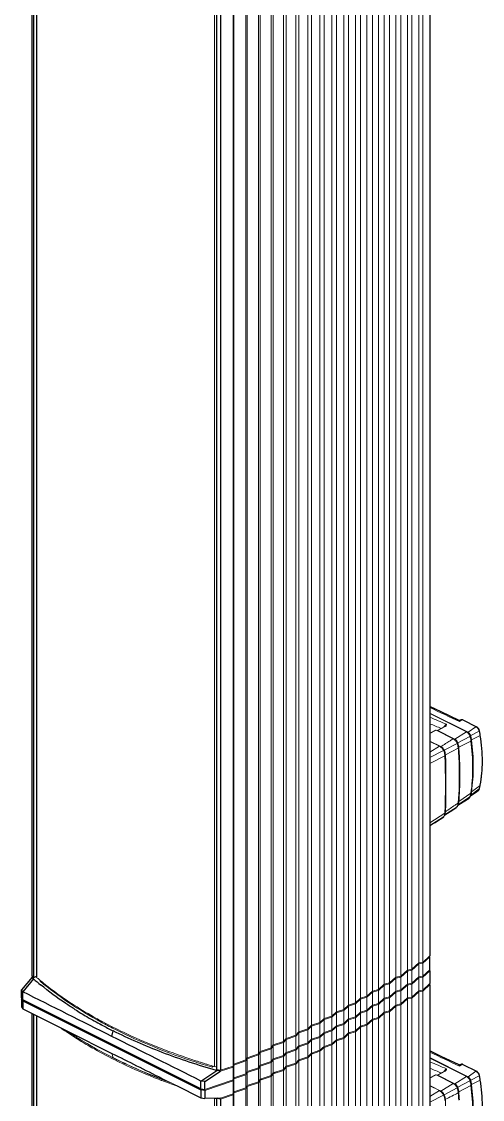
# Model space of a CAD drawing. Header units: millimetres. Extents: x 208114 to 212367, y 170574 to 176275.
# Drawn here: x 211391.7 to 211600.6, y 174454.8 to 174942.8 of the extents above; entities that cross this region are included whole.
import ezdxf

# ---------------------------------------------------------------- set-up
doc = ezdxf.new("R2010")
doc.units = ezdxf.units.MM
doc.header["$LTSCALE"] = 10
doc.layers.add('标注', color=251, linetype='Continuous', lineweight=9)

msp = doc.modelspace()

# ---------------------------------------------------------------- linework, layer by layer
for p, q in [((211576.84, 175387.62), (211576.84, 174519.84)), ((211480.22, 174468.28), (211480.22, 175336.07)), ((211481.91, 175335.78), (211481.91, 174468)), ((211396.58, 174510.67), (211396.58, 175171.34)), ((211397.14, 175166.04), (211397.14, 174509.82)), ((211590.86, 174626.64), (211590.49, 174626.44)), ((211591.76, 174626.62), (211597.91, 174623.55)), ((211599.31, 174621.42), (211599.27, 174621.62)), ((211599.65, 174619.56), (211599.63, 174619.68)), ((211592.59, 174590.03), (211594.53, 174591.26)), ((211594.99, 174591.88), (211595.17, 174592.32)), ((211595.17, 174592.32), (211596.07, 174592.92)), ((211595.17, 174592.32), (211595.19, 174592.35)), ((211596.07, 174592.92), (211597.4, 174593.82)), ((211597.4, 174593.82), (211598.74, 174594.72)), ((211599.17, 174595.22), (211599.25, 174595.44)), ((211599.25, 174595.44), (211599.27, 174595.51)), ((211599.27, 174595.51), (211599.27, 174595.51)), ((211586.7, 174585.63), (211588.73, 174586.93)), ((211589.45, 174588.03), (211590.72, 174588.84)), ((211590.72, 174588.84), (211592.59, 174590.03)), ((211583.46, 174583.57), (211584.73, 174584.38)), ((211584.73, 174584.38), (211586.7, 174585.63)), ((211576.84, 174519.39), (211576.52, 174519.55)), ((211576.84, 174513.53), (211576.84, 174519.39)), ((211576.52, 174513.24), (211576.84, 174513.08)), ((211576.84, 174513.08), (211576.84, 174507.23)), ((211396.58, 174510.22), (211391.7, 174504.37)), ((211397.14, 174509.37), (211392.26, 174503.52)), ((211396.58, 174510.67), (211397.14, 174509.82)), ((211396.58, 174510.22), (211396.78, 174510.37)), ((211397.14, 174509.37), (211396.58, 174510.22)), ((211398.38, 174510.44), (211397.14, 174509.82)), ((211391.7, 174500.77), (211391.7, 174504.37)), ((211392.26, 174503.52), (211391.7, 174504.37)), ((211392.26, 174499.92), (211392.26, 174503.52)), ((211576.84, 174506.78), (211576.52, 174506.94)), ((211576.84, 174506.78), (211576.84, 173863.64)), ((211391.7, 174500.77), (211392.26, 174499.92)), ((211391.7, 174500.32), (211391.9, 174500.46)), ((211391.7, 174500.32), (211391.7, 174496.71)), ((211392.26, 174499.47), (211391.7, 174500.32)), ((211473.02, 174459.54), (211392.26, 174499.92)), ((211392.26, 174499.47), (211392.26, 174495.87)), ((211392.26, 174499.47), (211473.02, 174459.09)), ((211391.7, 174496.71), (211392.26, 174495.87)), ((211392.26, 174495.87), (211410.16, 174486.91)), ((211396.58, 173854.48), (211396.58, 174493.7)), ((211397.14, 174493.42), (211397.14, 173853.63)), ((211428.17, 174488.44), (211428.01, 174488.52)), ((211410.16, 174486.91), (211412.88, 174485.55)), ((211412.88, 174485.55), (211432.64, 174475.67)), ((211432.64, 174483.33), (211433.18, 174485.85)), ((211590.86, 174470.63), (211590.49, 174470.43)), ((211591.76, 174470.61), (211597.91, 174467.54)), ((211473.02, 174463.14), (211480.22, 174467.83)), ((211474.72, 174462.86), (211481.91, 174467.55)), ((211480.22, 174467.83), (211480.1, 174467.87)), ((211480.22, 174468.28), (211481.91, 174468)), ((211481.91, 174467.55), (211480.22, 174467.83)), ((211599.27, 174465.61), (211599.27, 174465.61)), ((211599.29, 174465.5), (211599.27, 174465.61)), ((211461.91, 174461.04), (211473.02, 174455.48)), ((211473.02, 174459.54), (211473.02, 174463.14)), ((211474.72, 174462.86), (211473.02, 174463.14)), ((211473.02, 174459.54), (211474.72, 174459.26)), ((211474.72, 174459.26), (211474.72, 174462.86)), ((211599.63, 174463.67), (211599.63, 174463.67)), ((211599.65, 174463.55), (211599.63, 174463.67)), ((211473.02, 174459.09), (211473.02, 174455.48)), ((211474.72, 174458.81), (211473.02, 174459.09)), ((211473.02, 174455.48), (211474.72, 174455.2)), ((211474.72, 174458.81), (211474.72, 174455.2)), ((211481.91, 174455.39), (211474.72, 174455.2)), ((211479.12, 174455.29), (211479.03, 174455.32)), ((211480.48, 174455.36), (211480.22, 174455.22)), ((211480.22, 173812.09), (211480.22, 174455.22)), ((211481.91, 174454.94), (211480.22, 174455.22)), ((211481.91, 174454.94), (211481.91, 173811.81))]:
    msp.add_line(p, q)
for points in [[(211590.03, 174626.43), (211581.94, 174630.28), (211576.84, 174632.75)], [(211590.49, 174626.44), (211590.44, 174626.42), (211590.34, 174626.39), (211590.24, 174626.38), (211590.14, 174626.39), (211590.04, 174626.42), (211590.03, 174626.43)], [(211599.27, 174621.62), (211599.25, 174621.72), (211599.17, 174621.99), (211599.06, 174622.26), (211598.93, 174622.53), (211598.77, 174622.77), (211598.59, 174623), (211598.4, 174623.2), (211598.19, 174623.38), (211597.97, 174623.52), (211597.91, 174623.55)], [(211599.63, 174619.68), (211599.59, 174619.89), (211599.53, 174620.27), (211599.46, 174620.65), (211599.39, 174621.03), (211599.31, 174621.42)], [(211598.74, 174594.72), (211598.76, 174594.73), (211598.92, 174594.86), (211599.05, 174595.03), (211599.17, 174595.22)], [(211576.84, 174578.79), (211578.01, 174579.52), (211579.12, 174580.21), (211580.29, 174580.94), (211581.51, 174581.7), (211582.68, 174582.42)], [(211590.03, 174470.42), (211581.94, 174474.27), (211576.84, 174476.74)], [(211590.49, 174470.43), (211590.44, 174470.41), (211590.34, 174470.38), (211590.24, 174470.37), (211590.14, 174470.38), (211590.04, 174470.41), (211590.03, 174470.42)], [(211599.27, 174465.61), (211599.25, 174465.72), (211599.17, 174465.99), (211599.06, 174466.26), (211598.93, 174466.52), (211598.77, 174466.76), (211598.59, 174466.99), (211598.4, 174467.19), (211598.19, 174467.37), (211597.97, 174467.51), (211597.91, 174467.54)]]:
    msp.add_lwpolyline(points)
for centre, radius, start, end in [((211591.67, 174626.45), 0.197, 63.4751, 71.3995), ((211596.18, 174620.89), 3.04, 13.2371, 16.7864), ((211596.33, 174620.93), 2.88, 11.1053, 13.2281), ((211568.07, 174603.29), 32.15, 345.9896, 348.4197), ((211566.74, 174603.57), 33.51, 348.4018, 348.8737), ((211589.55, 174594.05), 5.86, 337.6098, 340.1341), ((211598.27, 174595.42), 0.841, 303.8102, 305.2068), ((211598.27, 174595.42), 0.847, 305.2102, 308.1365), ((211484.96, 174610.43), 133.89, 229.0087, 230.8049), ((211515.46, 174653.48), 186.69, 237.7582, 239.7083), ((211523.5, 174667.38), 202.75, 239.7268, 241.9035), ((211530.82, 174681.14), 218.34, 241.9553, 243.435), ((211591.67, 174470.44), 0.197, 63.4751, 71.3999), ((211541.87, 174454.15), 58.53, 10.9734, 11.185), ((211543.1, 174454.38), 57.28, 9.3358, 10.9802)]:
    msp.add_arc(centre, radius, start, end)
for points, knots in [([(211591.42, 174626.73), (211591.32, 174626.75), (211591.13, 174626.75), (211590.94, 174626.68), (211590.86, 174626.64)], [0, 0, 0, 0, 0.500091, 1, 1, 1, 1]), ([(211591.76, 174626.62), (211591.73, 174626.64), (211591.62, 174626.69), (211591.51, 174626.72), (211591.42, 174626.73)], [0, 0, 0, 0, 0.253408, 1, 1, 1, 1]), ([(211599.62, 174597.11), (211600.32, 174600.64), (211600.95, 174608.17), (211600.27, 174615.69), (211599.65, 174619.56)], [0, 0, 0, 0, 0.47857, 1, 1, 1, 1]), ([(211594.96, 174591.8), (211594.91, 174591.69), (211594.8, 174591.48), (211594.62, 174591.32), (211594.53, 174591.26)], [0, 0, 0, 0, 0.517984, 1, 1, 1, 1]), ([(211589.11, 174587.32), (211589.09, 174587.28), (211588.98, 174587.13), (211588.85, 174587), (211588.73, 174586.93)], [0, 0, 0, 0, 0.258413, 1, 1, 1, 1]), ([(211589.39, 174587.87), (211589.37, 174587.82), (211589.29, 174587.63), (211589.19, 174587.45), (211589.11, 174587.32)], [0, 0, 0, 0, 0.256716, 1, 1, 1, 1]), ([(211582.97, 174582.68), (211582.95, 174582.65), (211582.86, 174582.56), (211582.76, 174582.47), (211582.68, 174582.42)], [0, 0, 0, 0, 0.253807, 1, 1, 1, 1]), ([(211583.41, 174583.43), (211583.38, 174583.36), (211583.28, 174583.09), (211583.12, 174582.84), (211582.97, 174582.68)], [0, 0, 0, 0, 0.26298, 1, 1, 1, 1]), ([(211415.86, 174495.58), (211414.47, 174496.45), (211409.14, 174499.92), (211404.01, 174503.69), (211400.35, 174506.67)], [0, 0, 0, 0, 0.25802, 1, 1, 1, 1]), ([(211480.1, 174467.87), (211471.78, 174470.27), (211455.84, 174475.54), (211440.43, 174482.23), (211433.18, 174485.85)], [0, 0, 0, 0, 0.51645, 1, 1, 1, 1]), ([(211591.42, 174470.72), (211591.32, 174470.74), (211591.13, 174470.74), (211590.94, 174470.67), (211590.86, 174470.63)], [0, 0, 0, 0, 0.500091, 1, 1, 1, 1]), ([(211591.76, 174470.61), (211591.73, 174470.63), (211591.62, 174470.68), (211591.51, 174470.71), (211591.42, 174470.72)], [0, 0, 0, 0, 0.253408, 1, 1, 1, 1]), ([(211599.62, 174441.1), (211600.32, 174444.63), (211600.95, 174452.16), (211600.27, 174459.68), (211599.65, 174463.55)], [0, 0, 0, 0, 0.478572, 1, 1, 1, 1]), ([(211479.68, 174455.2), (211479.64, 174455.2), (211479.45, 174455.21), (211479.26, 174455.25), (211479.12, 174455.29)], [0, 0, 0, 0, 0.259274, 1, 1, 1, 1])]:
    msp.add_open_spline(points, degree=3, knots=knots)
for points in [[(211432.64, 174483.33), (211419.18, 174490.06), (211405.72, 174496.79), (211392.26, 174503.52)], [(211473.02, 174463.14), (211459.56, 174469.87), (211446.1, 174476.6), (211432.64, 174483.33)], [(211432.64, 174475.67), (211440.13, 174471.93), (211447.62, 174468.18), (211455.12, 174464.44)], [(211480.24, 174455.23), (211480.06, 174455.2), (211479.87, 174455.19), (211479.68, 174455.2)]]:
    msp.add_open_spline(points, degree=3)
at = {"layer": '标注', "color": 0, "lineweight": 5}
for p, q in [((211571.79, 175384.38), (211571.79, 174516.6)), ((211573.54, 175384.65), (211573.54, 174516.87)), ((211561.42, 175377.92), (211561.42, 174510.14)), ((211563.61, 175378.43), (211563.61, 174510.65)), ((211566.64, 175381.14), (211566.64, 174513.36)), ((211568.6, 175381.53), (211568.6, 174513.75)), ((211553.43, 175372.31), (211553.43, 174504.53)), ((211556.14, 175374.73), (211556.14, 174506.95)), ((211558.55, 175375.36), (211558.55, 174507.58)), ((211545.39, 175368.43), (211545.39, 174500.65)), ((211548.25, 175369.28), (211548.25, 174501.5)), ((211550.8, 175371.57), (211550.8, 174503.79)), ((211534.39, 175362.24), (211534.39, 174494.46)), ((211537.72, 175363.31), (211537.72, 174495.53)), ((211539.92, 175365.32), (211539.92, 174497.54)), ((211543.01, 175366.28), (211543.01, 174498.5)), ((211526.96, 175357.43), (211526.96, 174489.65)), ((211528.8, 175359.18), (211528.8, 174491.4)), ((211532.37, 175360.35), (211532.37, 174492.57)), ((211517.43, 175353.16), (211517.43, 174485.38)), ((211521.5, 175354.53), (211521.5, 174486.75)), ((211523.14, 175356.16), (211523.14, 174488.38)), ((211510.41, 175348.81), (211510.41, 174481.03)), ((211511.66, 175350.19), (211511.66, 174482.41)), ((211515.98, 175351.66), (211515.98, 174483.88)), ((211499.1, 175343.21), (211499.1, 174475.43)), ((211499.93, 175344.34), (211499.93, 174476.56)), ((211504.78, 175346), (211504.78, 174478.22)), ((211505.82, 175347.25), (211505.82, 174479.47)), ((211487.59, 175337.71), (211487.59, 174469.93)), ((211487.98, 175338.61), (211487.98, 174470.83)), ((211493.37, 175340.44), (211493.37, 174472.66)), ((211493.98, 175341.46), (211493.98, 174473.68)), ((211398.44, 175151.73), (211398.44, 174510.29)), ((211398.62, 174509.95), (211398.62, 175151.73)), ((211479.12, 174469.7), (211479.12, 175111.48)), ((211594.09, 174621.09), (211576.84, 174629.72)), ((211576.84, 174629.49), (211593.32, 174621.25)), ((211590.16, 174625.87), (211591.53, 174626.61)), ((211597.68, 174623.54), (211591.53, 174626.61)), ((211579.34, 174621.95), (211576.84, 174620.61)), ((211576.84, 174620.47), (211579.61, 174621.95)), ((211579.61, 174621.95), (211579.54, 174621.98)), ((211579.61, 174621.96), (211580.25, 174621.82)), ((211579.61, 174621.95), (211580.32, 174621.8)), ((211587.34, 174618.09), (211579.61, 174621.95)), ((211580.14, 174621.84), (211583.4, 174623.6)), ((211580.32, 174621.8), (211580.25, 174621.82)), ((211580.32, 174621.8), (211583.65, 174623.59)), ((211588.08, 174617.91), (211580.32, 174621.8)), ((211583.64, 174623.81), (211583.64, 174623.81)), ((211593.32, 174621.25), (211588.08, 174617.91)), ((211593.32, 174621.25), (211594.09, 174621.09)), ((211597.68, 174623.54), (211594.09, 174621.09)), ((211599.16, 174621.48), (211595.28, 174619.53)), ((211581.8, 174614.6), (211576.84, 174617.07)), ((211581.09, 174614.78), (211576.84, 174616.91)), ((211589.11, 174616.02), (211583.3, 174612.92)), ((211587.34, 174618.09), (211588.08, 174617.91)), ((211589.11, 174616.02), (211589.43, 174616.29)), ((211594.96, 174619.17), (211589.43, 174616.29)), ((211595.4, 174617.05), (211589.9, 174614.28)), ((211594.96, 174619.17), (211595.28, 174619.53)), ((211595.4, 174617.05), (211595.69, 174617.55)), ((211599.52, 174619.54), (211595.69, 174617.55)), ((211581.09, 174614.78), (211576.84, 174612.07)), ((211582.97, 174612.73), (211576.84, 174609.57)), ((211582.97, 174612.73), (211583.3, 174612.92)), ((211589.64, 174613.77), (211583.83, 174610.85)), ((211589.64, 174613.77), (211589.9, 174614.28)), ((211583.59, 174610.32), (211576.84, 174606.92)), ((211599.52, 174596.96), (211595.69, 174594.14)), ((211594.41, 174591.44), (211589.5, 174588.18)), ((211595.4, 174593.48), (211589.9, 174589.67)), ((211594.96, 174591.8), (211594.41, 174591.44)), ((211594.96, 174591.8), (211595.28, 174592.58)), ((211599.16, 174595.36), (211595.28, 174592.58)), ((211595.4, 174593.48), (211595.69, 174594.14)), ((211589.11, 174587.32), (211583.48, 174583.64)), ((211589.45, 174588.03), (211589.67, 174588.62)), ((211589.64, 174589.04), (211589.9, 174589.67)), ((211583.59, 174584.46), (211576.84, 174580.06)), ((211582.97, 174582.68), (211576.84, 174578.8)), ((211583.46, 174583.57), (211583.67, 174584.16)), ((211573.54, 174516.87), (211576.84, 174519.84)), ((211576.84, 174519.39), (211573.54, 174516.42)), ((211563.61, 174510.65), (211566.64, 174513.36)), ((211566.64, 174513.36), (211568.6, 174513.75)), ((211568.6, 174513.3), (211566.64, 174512.91)), ((211568.6, 174513.75), (211571.79, 174516.6)), ((211571.79, 174516.15), (211568.6, 174513.3)), ((211568.6, 174507.45), (211568.6, 174513.3)), ((211571.79, 174516.6), (211573.54, 174516.87)), ((211573.54, 174516.42), (211571.79, 174516.15)), ((211571.79, 174510.29), (211571.79, 174516.15)), ((211573.54, 174510.57), (211573.54, 174516.42)), ((211573.54, 174510.57), (211576.84, 174513.53)), ((211576.84, 174513.08), (211573.54, 174510.12)), ((211398.62, 174509.95), (211398.84, 174509.76)), ((211400.11, 174508.7), (211400.29, 174508.55)), ((211400.17, 174508.33), (211400.17, 174508.72)), ((211558.55, 174507.58), (211561.42, 174510.14)), ((211561.42, 174509.69), (211558.55, 174507.13)), ((211561.42, 174510.14), (211563.61, 174510.65)), ((211563.61, 174510.2), (211561.42, 174509.69)), ((211561.42, 174503.83), (211561.42, 174509.69)), ((211566.64, 174512.91), (211563.61, 174510.2)), ((211563.61, 174504.35), (211563.61, 174510.2)), ((211566.64, 174507.05), (211566.64, 174512.91)), ((211568.6, 174507.45), (211571.79, 174510.29)), ((211571.79, 174509.84), (211568.6, 174506.99)), ((211571.79, 174510.29), (211573.54, 174510.57)), ((211573.54, 174510.12), (211571.79, 174509.84)), ((211571.79, 174509.84), (211571.79, 174503.99)), ((211573.54, 174510.12), (211573.54, 174504.26)), ((211548.25, 174501.5), (211550.8, 174503.79)), ((211550.8, 174503.33), (211548.25, 174501.05)), ((211550.8, 174503.79), (211553.43, 174504.53)), ((211553.43, 174504.08), (211550.8, 174503.33)), ((211550.8, 174497.48), (211550.8, 174503.33)), ((211553.43, 174504.53), (211556.14, 174506.95)), ((211556.14, 174506.5), (211553.43, 174504.08)), ((211553.43, 174498.22), (211553.43, 174504.08)), ((211556.14, 174506.95), (211558.55, 174507.58)), ((211558.55, 174507.13), (211556.14, 174506.5)), ((211556.14, 174500.64), (211556.14, 174506.5)), ((211558.55, 174501.27), (211558.55, 174507.13)), ((211558.55, 174501.27), (211561.42, 174503.83)), ((211561.42, 174503.38), (211558.55, 174500.82)), ((211561.42, 174503.83), (211563.61, 174504.35)), ((211563.61, 174503.9), (211561.42, 174503.38)), ((211561.42, 174503.38), (211561.42, 174497.53)), ((211563.61, 174504.35), (211566.64, 174507.05)), ((211566.64, 174506.6), (211563.61, 174503.9)), ((211563.61, 174503.9), (211563.61, 174498.04)), ((211566.64, 174507.05), (211568.6, 174507.45)), ((211568.6, 174506.99), (211566.64, 174506.6)), ((211566.64, 174506.6), (211566.64, 174500.75)), ((211568.6, 174506.99), (211568.6, 174501.14)), ((211568.6, 174501.14), (211571.79, 174503.99)), ((211571.79, 174503.54), (211568.6, 174500.69)), ((211571.41, 174503.64), (211571.84, 174503.92)), ((211571.79, 174503.99), (211573.54, 174504.26)), ((211573.54, 174503.81), (211571.79, 174503.54)), ((211571.79, 174503.54), (211571.79, 173860.4)), ((211571.84, 174503.92), (211572, 174504.02)), ((211573.54, 174504.26), (211576.84, 174507.23)), ((211576.84, 174506.78), (211573.54, 174503.81)), ((211573.54, 174503.81), (211573.54, 173860.68)), ((211539.92, 174497.54), (211543.01, 174498.5)), ((211543.01, 174498.5), (211545.39, 174500.65)), ((211545.39, 174500.2), (211543.01, 174498.05)), ((211545.39, 174500.65), (211548.25, 174501.5)), ((211548.25, 174501.05), (211545.39, 174500.2)), ((211545.39, 174494.34), (211545.39, 174500.2)), ((211548.25, 174495.2), (211548.25, 174501.05)), ((211553.43, 174498.22), (211556.14, 174500.64)), ((211556.14, 174500.19), (211553.43, 174497.77)), ((211556.14, 174500.64), (211558.55, 174501.27)), ((211558.55, 174500.82), (211556.14, 174500.19)), ((211556.14, 174500.19), (211556.14, 174494.34)), ((211558.55, 174500.82), (211558.55, 174494.97)), ((211563.61, 174498.04), (211566.64, 174500.75)), ((211566.64, 174500.3), (211563.61, 174497.59)), ((211566.26, 174500.41), (211566.69, 174500.67)), ((211566.64, 174500.75), (211568.6, 174501.14)), ((211568.6, 174500.69), (211566.64, 174500.3)), ((211566.64, 174500.3), (211566.64, 173857.16)), ((211566.69, 174500.67), (211566.88, 174500.79)), ((211568.6, 174500.69), (211568.6, 173857.56)), ((211532.37, 174492.57), (211534.39, 174494.46)), ((211534.39, 174494.01), (211532.37, 174492.12)), ((211534.39, 174494.46), (211537.72, 174495.53)), ((211537.72, 174495.07), (211534.39, 174494.01)), ((211534.39, 174488.15), (211534.39, 174494.01)), ((211537.72, 174495.53), (211539.92, 174497.54)), ((211539.92, 174497.09), (211537.72, 174495.07)), ((211537.72, 174489.22), (211537.72, 174495.07)), ((211543.01, 174498.05), (211539.92, 174497.09)), ((211539.92, 174491.23), (211539.92, 174497.09)), ((211543.01, 174492.2), (211543.01, 174498.05)), ((211543.01, 174492.2), (211545.39, 174494.34)), ((211545.39, 174493.89), (211543.01, 174491.75)), ((211545.39, 174494.34), (211548.25, 174495.2)), ((211548.25, 174494.75), (211545.39, 174493.89)), ((211545.39, 174493.89), (211545.39, 174488.04)), ((211548.25, 174495.2), (211550.8, 174497.48)), ((211550.8, 174497.03), (211548.25, 174494.75)), ((211548.25, 174494.75), (211548.25, 174488.89)), ((211550.8, 174497.48), (211553.43, 174498.22)), ((211553.43, 174497.77), (211550.8, 174497.03)), ((211550.8, 174497.03), (211550.8, 174491.17)), ((211553.43, 174497.77), (211553.43, 174491.92)), ((211553.43, 174491.92), (211556.14, 174494.34)), ((211556.14, 174493.89), (211553.43, 174491.47)), ((211556.14, 174494.34), (211558.55, 174494.97)), ((211558.55, 174494.52), (211556.14, 174493.89)), ((211556.14, 174493.89), (211556.14, 173850.75)), ((211558.55, 174494.97), (211561.42, 174497.53)), ((211561.42, 174497.08), (211558.55, 174494.52)), ((211558.55, 174494.52), (211558.55, 173851.38)), ((211561.05, 174497.2), (211561.47, 174497.45)), ((211561.42, 174497.53), (211563.61, 174498.04)), ((211563.61, 174497.59), (211561.42, 174497.08)), ((211561.42, 174497.08), (211561.42, 173853.94)), ((211561.47, 174497.45), (211561.7, 174497.59)), ((211563.61, 174497.59), (211563.61, 173854.46)), ((211398.44, 174492.78), (211398.44, 173854.1)), ((211398.62, 173853.76), (211398.62, 174492.68)), ((211427.85, 174489.76), (211428.24, 174489.55)), ((211428.24, 174489.55), (211428.62, 174489.34)), ((211428.41, 174489.97), (211428.8, 174489.76)), ((211523.14, 174488.38), (211526.96, 174489.65)), ((211526.96, 174489.2), (211523.14, 174487.93)), ((211526.96, 174489.65), (211528.8, 174491.4)), ((211528.8, 174490.95), (211526.96, 174489.2)), ((211526.96, 174483.34), (211526.96, 174489.2)), ((211528.8, 174491.4), (211532.37, 174492.57)), ((211532.37, 174492.12), (211528.8, 174490.95)), ((211528.8, 174485.1), (211528.8, 174490.95)), ((211532.37, 174486.27), (211532.37, 174492.12)), ((211534.39, 174488.15), (211537.72, 174489.22)), ((211537.72, 174488.77), (211534.39, 174487.7)), ((211537.72, 174489.22), (211539.92, 174491.23)), ((211539.92, 174490.78), (211537.72, 174488.77)), ((211537.72, 174488.77), (211537.72, 174482.91)), ((211539.92, 174491.23), (211543.01, 174492.2)), ((211543.01, 174491.75), (211539.92, 174490.78)), ((211539.92, 174490.78), (211539.92, 174484.93)), ((211543.01, 174491.75), (211543.01, 174485.89)), ((211545.39, 174488.04), (211548.25, 174488.89)), ((211548.25, 174488.89), (211550.8, 174491.17)), ((211550.8, 174490.72), (211548.25, 174488.44)), ((211550.8, 174491.17), (211553.43, 174491.92)), ((211553.43, 174491.47), (211550.8, 174490.72)), ((211550.8, 174490.72), (211550.8, 173847.59)), ((211553.43, 174491.47), (211553.43, 173848.33)), ((211511.66, 174482.41), (211515.98, 174483.88)), ((211515.98, 174483.88), (211517.43, 174485.38)), ((211517.43, 174484.93), (211515.98, 174483.43)), ((211517.43, 174485.38), (211521.5, 174486.75)), ((211521.5, 174486.3), (211517.43, 174484.93)), ((211517.43, 174479.07), (211517.43, 174484.93)), ((211521.5, 174486.75), (211523.14, 174488.38)), ((211523.14, 174487.93), (211521.5, 174486.3)), ((211521.5, 174480.45), (211521.5, 174486.3)), ((211523.14, 174482.07), (211523.14, 174487.93)), ((211526.96, 174483.34), (211528.8, 174485.1)), ((211528.8, 174484.65), (211526.96, 174482.89)), ((211528.8, 174485.1), (211532.37, 174486.27)), ((211532.37, 174485.82), (211528.8, 174484.65)), ((211528.8, 174484.65), (211528.8, 174478.79)), ((211532.37, 174486.27), (211534.39, 174488.15)), ((211534.39, 174487.7), (211532.37, 174485.82)), ((211532.37, 174485.82), (211532.37, 174479.96)), ((211534.39, 174487.7), (211534.39, 174481.85)), ((211537.72, 174482.91), (211539.92, 174484.93)), ((211539.92, 174484.48), (211537.72, 174482.46)), ((211539.61, 174484.64), (211539.97, 174484.84)), ((211539.92, 174484.93), (211543.01, 174485.89)), ((211543.01, 174485.44), (211539.92, 174484.48)), ((211539.92, 174484.48), (211539.92, 173841.34)), ((211539.97, 174484.84), (211540.36, 174485.06)), ((211543.01, 174485.89), (211545.39, 174488.04)), ((211545.39, 174487.59), (211543.01, 174485.44)), ((211543.01, 174485.44), (211543.01, 173842.31)), ((211545.07, 174487.74), (211545.44, 174487.96)), ((211548.25, 174488.44), (211545.39, 174487.59)), ((211545.39, 174487.59), (211545.39, 173844.45)), ((211545.44, 174487.96), (211545.78, 174488.15)), ((211548.25, 174488.44), (211548.25, 173845.31)), ((211504.78, 174478.22), (211505.82, 174479.47)), ((211505.82, 174479.02), (211504.78, 174477.77)), ((211505.82, 174479.47), (211510.41, 174481.03)), ((211510.41, 174480.58), (211505.82, 174479.02)), ((211505.82, 174473.16), (211505.82, 174479.02)), ((211510.41, 174481.03), (211511.66, 174482.41)), ((211511.66, 174481.96), (211510.41, 174480.58)), ((211510.41, 174474.73), (211510.41, 174480.58)), ((211515.98, 174483.43), (211511.66, 174481.96)), ((211511.66, 174476.1), (211511.66, 174481.96)), ((211515.98, 174477.57), (211515.98, 174483.43)), ((211515.98, 174477.57), (211517.43, 174479.07)), ((211517.43, 174479.07), (211521.5, 174480.45)), ((211521.5, 174480), (211517.43, 174478.62)), ((211521.5, 174480.45), (211523.14, 174482.07)), ((211523.14, 174481.62), (211521.5, 174480)), ((211521.5, 174480), (211521.5, 174474.14)), ((211523.14, 174482.07), (211526.96, 174483.34)), ((211526.96, 174482.89), (211523.14, 174481.62)), ((211523.14, 174481.62), (211523.14, 174475.77)), ((211526.96, 174482.89), (211526.96, 174477.04)), ((211526.96, 174477.04), (211528.8, 174478.79)), ((211528.8, 174478.79), (211532.37, 174479.96)), ((211532.37, 174479.51), (211528.8, 174478.34)), ((211528.85, 174478.7), (211529.34, 174478.97)), ((211532.37, 174479.96), (211534.39, 174481.85)), ((211534.39, 174481.4), (211532.37, 174479.51)), ((211532.37, 174479.51), (211532.37, 173836.38)), ((211534.13, 174481.59), (211534.44, 174481.76)), ((211534.39, 174481.85), (211537.72, 174482.91)), ((211537.72, 174482.46), (211534.39, 174481.4)), ((211534.39, 174481.4), (211534.39, 173838.26)), ((211534.44, 174481.76), (211534.88, 174482)), ((211537.72, 174482.46), (211537.72, 173839.33)), ((211432.64, 174475.67), (211433.18, 174473.69)), ((211493.98, 174473.68), (211499.1, 174475.43)), ((211499.1, 174474.98), (211493.98, 174473.23)), ((211499.1, 174475.43), (211499.93, 174476.56)), ((211499.93, 174476.11), (211499.1, 174474.98)), ((211499.1, 174469.12), (211499.1, 174474.98)), ((211499.93, 174476.56), (211504.78, 174478.22)), ((211504.78, 174477.77), (211499.93, 174476.11)), ((211499.93, 174470.25), (211499.93, 174476.11)), ((211504.78, 174471.91), (211504.78, 174477.77)), ((211505.82, 174473.16), (211510.41, 174474.73)), ((211510.41, 174474.28), (211505.82, 174472.71)), ((211510.41, 174474.73), (211511.66, 174476.1)), ((211511.66, 174475.65), (211510.41, 174474.28)), ((211510.41, 174474.28), (211510.41, 174468.42)), ((211511.66, 174476.1), (211515.98, 174477.57)), ((211515.98, 174477.12), (211511.66, 174475.65)), ((211511.66, 174475.65), (211511.66, 174469.8)), ((211517.43, 174478.62), (211515.98, 174477.12)), ((211515.98, 174477.12), (211515.98, 174471.27)), ((211517.43, 174478.62), (211517.43, 174472.77)), ((211517.43, 174472.77), (211521.5, 174474.14)), ((211521.5, 174474.14), (211523.14, 174475.77)), ((211523.14, 174475.31), (211521.5, 174473.69)), ((211522.9, 174475.52), (211523.2, 174475.67)), ((211523.14, 174475.77), (211526.96, 174477.04)), ((211526.96, 174476.59), (211523.14, 174475.31)), ((211523.14, 174475.31), (211523.14, 173832.18)), ((211523.2, 174475.67), (211523.73, 174475.96)), ((211528.8, 174478.34), (211526.96, 174476.59)), ((211526.96, 174476.59), (211526.96, 173833.45)), ((211528.53, 174478.53), (211528.85, 174478.7)), ((211528.8, 174478.34), (211528.8, 173835.21)), ((211432.91, 174473.22), (211432.59, 174473.38)), ((211432.83, 174473.85), (211433.15, 174473.69)), ((211433.15, 174473.69), (211433.44, 174473.55)), ((211433.18, 174473.69), (211433.46, 174473.56)), ((211472.82, 174471.61), (211473.19, 174471.5)), ((211474.25, 174471.17), (211474.6, 174471.06)), ((211478.13, 174470.01), (211478.13, 174469.35)), ((211478.13, 174469.35), (211478.7, 174469.83)), ((211481.91, 174468), (211487.59, 174469.93)), ((211487.59, 174469.48), (211481.91, 174467.55)), ((211487.59, 174469.93), (211487.98, 174470.83)), ((211487.98, 174470.38), (211487.59, 174469.48)), ((211487.59, 174463.62), (211487.59, 174469.48)), ((211487.98, 174470.83), (211493.37, 174472.66)), ((211493.37, 174472.21), (211487.98, 174470.38)), ((211487.98, 174464.52), (211487.98, 174470.38)), ((211493.37, 174472.66), (211493.98, 174473.68)), ((211493.98, 174473.23), (211493.37, 174472.21)), ((211493.37, 174466.36), (211493.37, 174472.21)), ((211493.98, 174467.37), (211493.98, 174473.23)), ((211493.98, 174467.37), (211499.1, 174469.12)), ((211499.1, 174469.12), (211499.93, 174470.25)), ((211499.93, 174469.8), (211499.1, 174468.67)), ((211499.93, 174470.25), (211504.78, 174471.91)), ((211504.78, 174471.46), (211499.93, 174469.8)), ((211499.93, 174469.8), (211499.93, 174463.95)), ((211504.78, 174471.91), (211505.82, 174473.16)), ((211505.82, 174472.71), (211504.78, 174471.46)), ((211504.78, 174471.46), (211504.78, 174465.61)), ((211505.82, 174472.71), (211505.82, 174466.86)), ((211510.41, 174468.42), (211511.66, 174469.8)), ((211511.66, 174469.35), (211510.41, 174467.97)), ((211511.66, 174469.8), (211515.98, 174471.27)), ((211515.98, 174470.82), (211511.66, 174469.35)), ((211511.66, 174469.35), (211511.66, 173826.21)), ((211515.98, 174471.27), (211517.43, 174472.77)), ((211517.43, 174472.32), (211515.98, 174470.82)), ((211515.98, 174470.82), (211515.98, 173827.68)), ((211521.5, 174473.69), (211517.43, 174472.32)), ((211517.43, 174472.32), (211517.43, 173829.18)), ((211521.5, 174473.69), (211521.5, 173830.56)), ((211576.84, 174473.71), (211594.1, 174465.08)), ((211576.84, 174473.48), (211593.32, 174465.24)), ((211590.16, 174469.86), (211591.53, 174470.6)), ((211597.68, 174467.53), (211591.53, 174470.6)), ((211455.12, 174464.44), (211461.91, 174461.04)), ((211487.59, 174463.62), (211487.98, 174464.52)), ((211487.98, 174464.52), (211493.37, 174466.36)), ((211493.37, 174465.91), (211487.98, 174464.07)), ((211493.37, 174466.36), (211493.98, 174467.37)), ((211493.98, 174466.92), (211493.37, 174465.91)), ((211493.37, 174465.91), (211493.37, 174460.05)), ((211499.1, 174468.67), (211493.98, 174466.92)), ((211493.98, 174466.92), (211493.98, 174461.07)), ((211499.1, 174468.67), (211499.1, 174462.82)), ((211499.93, 174463.95), (211504.78, 174465.61)), ((211504.78, 174465.16), (211499.93, 174463.5)), ((211499.98, 174463.85), (211500.56, 174464.13)), ((211500.56, 174464.13), (211500.67, 174464.18)), ((211504.78, 174465.61), (211505.82, 174466.86)), ((211505.82, 174466.41), (211504.78, 174465.16)), ((211504.78, 174465.16), (211504.78, 173822.02)), ((211505.65, 174466.65), (211505.87, 174466.76)), ((211505.82, 174466.86), (211510.41, 174468.42)), ((211510.41, 174467.97), (211505.82, 174466.41)), ((211505.82, 174466.41), (211505.82, 173823.27)), ((211505.87, 174466.76), (211506.6, 174467.12)), ((211510.41, 174467.97), (211510.41, 173824.84)), ((211576.84, 174464.6), (211579.34, 174465.94)), ((211576.84, 174464.46), (211579.61, 174465.94)), ((211579.61, 174465.94), (211579.54, 174465.97)), ((211579.61, 174465.95), (211580.25, 174465.81)), ((211579.61, 174465.94), (211580.32, 174465.79)), ((211587.34, 174462.08), (211579.61, 174465.94)), ((211580.14, 174465.83), (211583.4, 174467.59)), ((211580.32, 174465.79), (211580.25, 174465.81)), ((211580.32, 174465.79), (211583.65, 174467.58)), ((211588.08, 174461.9), (211580.32, 174465.79)), ((211583.64, 174467.8), (211583.64, 174467.8)), ((211593.32, 174465.24), (211588.08, 174461.9)), ((211597.68, 174467.53), (211594.1, 174465.08)), ((211599.16, 174465.47), (211595.28, 174463.52)), ((211474.72, 174459.26), (211487.59, 174463.62)), ((211487.59, 174463.17), (211474.72, 174458.81)), ((211487.98, 174464.07), (211487.59, 174463.17)), ((211487.59, 174463.17), (211487.59, 174457.32)), ((211487.98, 174464.07), (211487.98, 174458.22)), ((211487.98, 174458.22), (211493.37, 174460.05)), ((211493.37, 174459.6), (211487.98, 174457.76)), ((211493.37, 174460.05), (211493.98, 174461.07)), ((211493.98, 174460.62), (211493.37, 174459.6)), ((211493.37, 174459.6), (211493.37, 173816.47)), ((211493.98, 174461.07), (211499.1, 174462.82)), ((211499.1, 174462.37), (211493.98, 174460.62)), ((211493.98, 174460.62), (211493.98, 173817.48)), ((211499.1, 174462.82), (211499.93, 174463.95)), ((211499.93, 174463.5), (211499.1, 174462.37)), ((211499.1, 174462.37), (211499.1, 173819.23)), ((211499.79, 174463.75), (211499.98, 174463.85)), ((211499.93, 174463.5), (211499.93, 173820.36)), ((211581.8, 174458.59), (211576.84, 174461.06)), ((211581.09, 174458.77), (211576.84, 174460.9)), ((211587.34, 174462.08), (211581.8, 174458.59)), ((211589.11, 174460.01), (211583.3, 174456.91)), ((211587.34, 174462.08), (211588.08, 174461.9)), ((211589.11, 174460.01), (211589.43, 174460.28)), ((211594.96, 174463.16), (211589.43, 174460.28)), ((211595.4, 174461.04), (211589.9, 174458.28)), ((211594.96, 174463.16), (211595.28, 174463.52)), ((211595.4, 174461.04), (211595.69, 174461.54)), ((211599.52, 174463.53), (211595.69, 174461.54)), ((211479.12, 173813.51), (211479.12, 174455.29)), ((211481.91, 174455.39), (211487.59, 174457.32)), ((211487.59, 174456.87), (211481.91, 174454.94)), ((211487.59, 174457.32), (211487.98, 174458.22)), ((211487.98, 174457.76), (211487.59, 174456.87)), ((211487.59, 174456.87), (211487.59, 173813.73)), ((211487.98, 174457.76), (211487.98, 173814.63)), ((211581.09, 174458.77), (211576.84, 174456.06)), ((211582.97, 174456.72), (211576.84, 174453.56)), ((211582.97, 174456.72), (211583.3, 174456.91)), ((211589.64, 174457.76), (211589.9, 174458.28))]:
    msp.add_line(p, q, dxfattribs=at)
for points in [[(211583.55, 174623.7), (211583.48, 174623.65), (211583.4, 174623.6)], [(211583.64, 174623.81), (211583.6, 174623.76), (211583.55, 174623.7)], [(211410.16, 174486.91), (211410.49, 174486.75), (211411.01, 174486.47), (211411.53, 174486.18), (211412.03, 174485.88), (211412.52, 174485.57), (211412.8, 174485.39)], [(211583.55, 174467.69), (211583.48, 174467.64), (211583.4, 174467.59)], [(211583.64, 174467.8), (211583.6, 174467.75), (211583.55, 174467.69)]]:
    msp.add_lwpolyline(points, dxfattribs=at)
for centre, radius, start, end in [((212157.16, 175828.69), 1329.76, 244.12485, 244.76143), ((211740.26, 175007.58), 413.43, 246.7166, 247.8356), ((211709.87, 174945.95), 347.55, 247.4946, 248.3998), ((211579.48, 174621.68), 0.305, 108.0899, 118.2427), ((211586.33, 174621.93), 3.51, 152.8327, 153.5405), ((211586.3, 174621.94), 3.48, 150.259, 152.8363), ((211586.23, 174621.98), 3.4, 147.9588, 150.2605), ((211582.97, 174624.85), 1.42, 298.3257, 301.8948), ((211556.63, 174612.65), 43.43, 9.553, 11.725), ((211557.49, 174612.8), 42.56, 9.1097, 9.5515), ((211593.26, 174659.3), 46.15, 254.7065, 255.618), ((211259.06, 174597.95), 325.03, 357.725, 2.2749), ((211414.24, 174600.46), 175.9, 3.2832, 4.3393), ((211424.96, 174601.22), 165.46, 3.2323, 4.5273), ((211229.97, 174597.39), 353.85, 357.9064, 2.0937), ((211573.08, 174602.05), 26.93, 346.1868, 349.0934), ((211551.79, 174606.15), 48.6, 349.1032, 349.2961), ((211589.25, 174594.16), 6.18, 340.1353, 342.7569), ((211573.75, 174601.89), 26.23, 345.5918, 346.1821), ((211485.59, 174611.78), 133.91, 229.6258, 230.3328), ((211524.71, 174670.02), 204.19, 240.9762, 241.5325), ((211526.39, 174673.1), 207.69, 241.5319, 241.8523), ((211529.53, 174677.02), 213.08, 241.7345, 243.4487), ((211501.86, 174618.62), 160.68, 234.8299, 235.1336), ((211504.17, 174621.95), 164.74, 235.1367, 236.1982), ((211511.75, 174633.46), 178.52, 236.2314, 238.9589), ((211517.7, 174643.3), 190.02, 238.9497, 239.8801), ((211526.82, 174659.36), 208.48, 239.9287, 243.1291), ((212157.16, 175672.68), 1329.76, 244.12485, 244.76143), ((211532.6, 174670.64), 221.16, 243.2076, 243.4351), ((211532.78, 174670.11), 220.24, 243.1881, 243.435), ((211535.17, 174677.74), 228.11, 243.519, 244.508), ((211534.76, 174674.1), 224.7, 243.4367, 244.1947), ((211537.85, 174680.47), 231.78, 244.1949, 244.9874), ((211538.61, 174684.91), 236.06, 244.5043, 245.2853), ((211545.64, 174697.39), 250.4, 245.0084, 248.7592), ((211546.26, 174701.73), 254.55, 245.3041, 248.9866), ((211564.7, 174763.33), 305.84, 251.5763, 251.9054), ((211565.59, 174766.04), 308.7, 251.9052, 252.1049), ((211566.36, 174768.43), 311.2, 252.105, 252.3718), ((211565.96, 174765.02), 308.44, 252.0306, 252.1595), ((211566.56, 174766.9), 310.41, 252.1596, 252.3933), ((211567.01, 174770.47), 313.35, 252.3716, 252.508), ((211567.39, 174769.51), 313.15, 252.3934, 252.6668), ((211567.76, 174772.88), 315.88, 252.5776, 252.7796), ((211568.83, 174774.13), 317.99, 252.6674, 253.4284), ((211568.73, 174776.02), 319.16, 252.8462, 253.1371), ((211569.99, 174780.17), 323.49, 253.1376, 253.6868), ((211740.26, 174851.58), 413.43, 246.7166, 247.8357), ((211555.26, 174724.32), 278.86, 248.9241, 249.5931), ((211710.31, 174791.03), 348.72, 247.4964, 248.3986), ((211579.48, 174465.67), 0.305, 108.0899, 118.2427), ((211586.33, 174465.92), 3.51, 152.8326, 153.5397), ((211586.3, 174465.93), 3.48, 150.2589, 152.8362), ((211586.23, 174465.97), 3.4, 147.9588, 150.2603), ((211582.97, 174468.84), 1.42, 298.3254, 301.895), ((211595.61, 174469.81), 5.11, 243.4472, 244.3483), ((211596.19, 174464.88), 3.03, 13.3214, 16.7696), ((211596.34, 174464.92), 2.87, 11.1934, 13.313), ((211556.7, 174456.66), 43.36, 9.5543, 11.7342), ((211553.87, 174718.7), 273.74, 248.7686, 248.8917), ((211553.88, 174717.75), 272.36, 248.6946, 248.8919), ((211557.39, 174727.96), 283.64, 248.9018, 250.32), ((211555.6, 174722.21), 277.15, 248.8933, 249.5789), ((211559.89, 174734.91), 291.03, 250.3168, 250.4661), ((211557.16, 174456.73), 42.9, 9.112, 9.5526), ((211861.24, 173909.09), 612.22, 116.33602, 116.94439), ((211259.07, 174441.94), 325.01, 357.7249, 2.275), ((211414.55, 174444.47), 175.59, 3.283, 4.3419), ((211425.08, 174445.22), 165.34, 3.2322, 4.5291)]:
    msp.add_arc(centre, radius, start, end, dxfattribs=at)
for points, knots in [([(211590.03, 174626.43), (211590.03, 174626.42), (211590.04, 174626.41), (211590.05, 174626.37), (211590.07, 174626.32), (211590.09, 174626.26), (211590.11, 174626.18), (211590.13, 174626.05), (211590.15, 174625.95), (211590.16, 174625.87)], [0, 0, 0, 0, 0.033129, 0.096392, 0.187921, 0.305319, 0.446558, 0.609903, 1, 1, 1, 1]), ([(211590.16, 174625.87), (211590.21, 174626), (211590.28, 174626.17), (211590.39, 174626.36), (211590.45, 174626.42), (211590.49, 174626.44)], [0, 0, 0, 0, 0.612844, 0.8348, 1, 1, 1, 1]), ([(211591.53, 174626.61), (211591.42, 174626.66), (211591.24, 174626.72), (211591.01, 174626.7), (211590.9, 174626.66), (211590.86, 174626.64)], [0, 0, 0, 0, 0.533124, 0.771494, 1, 1, 1, 1]), ([(211591.74, 174626.63), (211591.71, 174626.64), (211591.63, 174626.65), (211591.57, 174626.63), (211591.53, 174626.61)], [0, 0, 0, 0, 0.466863, 1, 1, 1, 1]), ([(211579.54, 174621.98), (211579.53, 174621.98), (211579.48, 174621.99), (211579.42, 174621.98), (211579.38, 174621.97)], [0, 0, 0, 0, 0.255257, 1, 1, 1, 1]), ([(211584.29, 174624.7), (211584.1, 174624.61), (211583.75, 174624.33), (211583.48, 174623.98), (211583.35, 174623.78)], [0, 0, 0, 0, 0.469234, 1, 1, 1, 1]), ([(211583.65, 174623.59), (211583.61, 174623.61), (211583.52, 174623.64), (211583.43, 174623.62), (211583.4, 174623.6)], [0, 0, 0, 0, 0.514236, 1, 1, 1, 1]), ([(211584.29, 174624.7), (211584.23, 174624.64), (211583.99, 174624.36), (211583.8, 174624.05), (211583.64, 174623.81)], [0, 0, 0, 0, 0.231113, 1, 1, 1, 1]), ([(211584.29, 174624.7), (211584.27, 174624.52), (211584.23, 174624.22), (211584.01, 174623.85), (211583.83, 174623.7), (211583.72, 174623.64)], [0, 0, 0, 0, 0.454345, 0.704063, 1, 1, 1, 1]), ([(211593.32, 174621.25), (211593.51, 174621.17), (211593.87, 174620.92), (211594.33, 174620.44), (211594.71, 174619.84), (211594.89, 174619.4), (211594.96, 174619.17)], [0, 0, 0, 0, 0.226395, 0.475946, 0.738136, 1, 1, 1, 1]), ([(211595.28, 174619.53), (211595.23, 174619.7), (211595.1, 174620.03), (211594.83, 174620.47), (211594.49, 174620.84), (211594.23, 174621.03), (211594.09, 174621.09)], [0, 0, 0, 0, 0.26319, 0.526346, 0.775645, 1, 1, 1, 1]), ([(211597.68, 174623.54), (211597.71, 174623.55), (211597.79, 174623.58), (211597.87, 174623.57), (211597.91, 174623.55)], [0, 0, 0, 0, 0.516992, 1, 1, 1, 1]), ([(211598.06, 174623.3), (211598.03, 174623.33), (211597.91, 174623.41), (211597.78, 174623.49), (211597.68, 174623.54)], [0, 0, 0, 0, 0.259686, 1, 1, 1, 1]), ([(211599.09, 174621.77), (211599, 174622.07), (211598.72, 174622.64), (211598.3, 174623.12), (211598.06, 174623.3)], [0, 0, 0, 0, 0.51114, 1, 1, 1, 1]), ([(211599.27, 174621.62), (211599.28, 174621.59), (211599.25, 174621.55), (211599.21, 174621.51), (211599.18, 174621.49), (211599.16, 174621.48)], [0, 0, 0, 0, 0.395769, 0.675047, 1, 1, 1, 1]), ([(211587.34, 174618.09), (211586.88, 174617.8), (211585.03, 174616.63), (211583.19, 174615.46), (211581.8, 174614.6)], [0, 0, 0, 0, 0.249849, 1, 1, 1, 1]), ([(211587.34, 174618.09), (211587.53, 174618), (211587.9, 174617.76), (211588.39, 174617.28), (211588.81, 174616.69), (211589.02, 174616.25), (211589.11, 174616.02)], [0, 0, 0, 0, 0.225752, 0.473327, 0.7348, 1, 1, 1, 1]), ([(211589.43, 174616.29), (211589.3, 174616.64), (211589.01, 174617.13), (211588.51, 174617.65), (211588.23, 174617.84), (211588.08, 174617.91)], [0, 0, 0, 0, 0.527854, 0.775521, 1, 1, 1, 1]), ([(211589.11, 174616.02), (211589.19, 174615.83), (211589.44, 174615.1), (211589.6, 174614.34), (211589.64, 174613.77)], [0, 0, 0, 0, 0.258326, 1, 1, 1, 1]), ([(211589.9, 174614.28), (211589.89, 174614.45), (211589.8, 174615.13), (211589.62, 174615.8), (211589.43, 174616.29)], [0, 0, 0, 0, 0.240417, 1, 1, 1, 1]), ([(211594.96, 174619.17), (211595.01, 174618.99), (211595.2, 174618.3), (211595.34, 174617.58), (211595.4, 174617.05)], [0, 0, 0, 0, 0.25515, 1, 1, 1, 1]), ([(211595.69, 174617.55), (211595.67, 174617.71), (211595.57, 174618.38), (211595.42, 174619.04), (211595.28, 174619.53)], [0, 0, 0, 0, 0.244302, 1, 1, 1, 1]), ([(211595.4, 174617.05), (211595.88, 174613.01), (211596.39, 174605.13), (211595.91, 174597.25), (211595.4, 174593.48)], [0, 0, 0, 0, 0.516648, 1, 1, 1, 1]), ([(211595.69, 174594.14), (211596.21, 174597.89), (211596.7, 174605.72), (211596.18, 174613.54), (211595.69, 174617.55)], [0, 0, 0, 0, 0.483877, 1, 1, 1, 1]), ([(211599.52, 174619.54), (211599.53, 174619.55), (211599.58, 174619.58), (211599.63, 174619.64), (211599.63, 174619.68)], [0, 0, 0, 0, 0.320407, 1, 1, 1, 1]), ([(211599.55, 174597.12), (211599.87, 174598.84), (211600.35, 174602.4), (211600.65, 174609.9), (211600.13, 174615.67), (211599.52, 174619.54)], [0, 0, 0, 0, 0.232952, 0.477974, 1, 1, 1, 1]), ([(211581.09, 174614.78), (211581.49, 174614.59), (211582.04, 174614.14), (211582.62, 174613.39), (211582.87, 174612.96), (211582.97, 174612.73)], [0, 0, 0, 0, 0.471174, 0.73225, 1, 1, 1, 1]), ([(211583.3, 174612.92), (211583.13, 174613.28), (211582.71, 174613.93), (211582.12, 174614.43), (211581.8, 174614.6)], [0, 0, 0, 0, 0.529714, 1, 1, 1, 1]), ([(211582.97, 174612.73), (211583.07, 174612.53), (211583.39, 174611.77), (211583.57, 174610.93), (211583.59, 174610.32)], [0, 0, 0, 0, 0.260473, 1, 1, 1, 1]), ([(211583.83, 174610.85), (211583.81, 174611.2), (211583.7, 174611.91), (211583.45, 174612.59), (211583.3, 174612.92)], [0, 0, 0, 0, 0.484284, 1, 1, 1, 1]), ([(211583.83, 174610.85), (211583.81, 174610.81), (211583.76, 174610.7), (211583.68, 174610.52), (211583.62, 174610.39), (211583.59, 174610.32)], [0, 0, 0, 0, 0.253424, 0.619212, 1, 1, 1, 1]), ([(211589.85, 174610.53), (211589.96, 174608.69), (211590.25, 174601.53), (211590.08, 174594.35), (211589.64, 174589.04)], [0, 0, 0, 0, 0.257111, 1, 1, 1, 1]), ([(211589.9, 174589.67), (211590.05, 174591.36), (211590.51, 174598.31), (211590.45, 174605.29), (211590.15, 174610.55)], [0, 0, 0, 0, 0.24332, 1, 1, 1, 1]), ([(211599.52, 174596.96), (211599.54, 174596.98), (211599.59, 174597.02), (211599.62, 174597.08), (211599.62, 174597.11)], [0, 0, 0, 0, 0.524575, 1, 1, 1, 1]), ([(211595.4, 174593.48), (211595.39, 174593.38), (211595.33, 174592.99), (211595.24, 174592.6), (211595.15, 174592.33)], [0, 0, 0, 0, 0.256852, 1, 1, 1, 1]), ([(211595.28, 174592.58), (211595.33, 174592.7), (211595.52, 174593.2), (211595.63, 174593.74), (211595.69, 174594.14)], [0, 0, 0, 0, 0.239153, 1, 1, 1, 1]), ([(211598.79, 174594.76), (211598.88, 174594.83), (211599.04, 174595.01), (211599.13, 174595.24), (211599.16, 174595.36)], [0, 0, 0, 0, 0.475073, 1, 1, 1, 1]), ([(211599.16, 174595.36), (211599.18, 174595.38), (211599.23, 174595.42), (211599.26, 174595.48), (211599.27, 174595.51)], [0, 0, 0, 0, 0.507535, 1, 1, 1, 1]), ([(211589.64, 174589.04), (211589.15, 174588.71), (211587.94, 174587.88), (211586.01, 174586.54), (211584.55, 174585.55), (211583.83, 174585.05)], [0, 0, 0, 0, 0.25016, 0.625506, 1, 1, 1, 1]), ([(211589.64, 174589.04), (211589.63, 174588.94), (211589.59, 174588.54), (211589.49, 174588.15), (211589.39, 174587.87)], [0, 0, 0, 0, 0.262279, 1, 1, 1, 1]), ([(211589.67, 174588.62), (211589.7, 174588.7), (211589.81, 174589.04), (211589.88, 174589.4), (211589.9, 174589.67)], [0, 0, 0, 0, 0.237746, 1, 1, 1, 1]), ([(211583.59, 174584.46), (211583.59, 174584.37), (211583.57, 174584.02), (211583.5, 174583.67), (211583.41, 174583.43)], [0, 0, 0, 0, 0.263766, 1, 1, 1, 1]), ([(211583.83, 174585.05), (211583.81, 174585.01), (211583.76, 174584.89), (211583.68, 174584.69), (211583.62, 174584.54), (211583.59, 174584.46)], [0, 0, 0, 0, 0.235435, 0.616945, 1, 1, 1, 1]), ([(211583.67, 174584.16), (211583.69, 174584.23), (211583.78, 174584.52), (211583.82, 174584.82), (211583.83, 174585.05)], [0, 0, 0, 0, 0.236379, 1, 1, 1, 1]), ([(211398.44, 174510.29), (211398.44, 174510.26), (211398.45, 174510.13), (211398.54, 174510.02), (211398.62, 174509.95)], [0, 0, 0, 0, 0.227503, 1, 1, 1, 1]), ([(211400.17, 174508.33), (211404.28, 174504.88), (211413.23, 174498.23), (211422.79, 174492.51), (211427.85, 174489.76)], [0, 0, 0, 0, 0.482061, 1, 1, 1, 1]), ([(211400.29, 174508.55), (211402.16, 174507), (211410.19, 174500.72), (211418.85, 174495.25), (211425.65, 174491.48)], [0, 0, 0, 0, 0.237766, 1, 1, 1, 1]), ([(211428.8, 174489.76), (211431.79, 174488.17), (211444.49, 174481.8), (211457.77, 174476.59), (211468.04, 174473.16)], [0, 0, 0, 0, 0.238343, 1, 1, 1, 1]), ([(211412.8, 174485.39), (211414.38, 174484.35), (211420.99, 174480.14), (211427.87, 174476.35), (211433.18, 174473.69)], [0, 0, 0, 0, 0.241668, 1, 1, 1, 1]), ([(211434.28, 174486.41), (211440, 174483.55), (211452.01, 174478.18), (211464.38, 174473.71), (211470.8, 174471.63)], [0, 0, 0, 0, 0.486309, 1, 1, 1, 1]), ([(211454.74, 174463.54), (211452.9, 174464.25), (211445.79, 174467.11), (211438.79, 174470.28), (211433.7, 174472.83)], [0, 0, 0, 0, 0.256489, 1, 1, 1, 1]), ([(211479.12, 174469.7), (211479.21, 174469.68), (211479.57, 174469.6), (211479.95, 174469.6), (211480.22, 174469.64)], [0, 0, 0, 0, 0.239641, 1, 1, 1, 1]), ([(211590.03, 174470.42), (211590.03, 174470.42), (211590.04, 174470.4), (211590.05, 174470.37), (211590.07, 174470.31), (211590.09, 174470.25), (211590.11, 174470.17), (211590.13, 174470.04), (211590.15, 174469.94), (211590.16, 174469.86)], [0, 0, 0, 0, 0.033129, 0.096392, 0.187921, 0.305319, 0.446558, 0.609903, 1, 1, 1, 1]), ([(211590.16, 174469.86), (211590.21, 174469.99), (211590.28, 174470.16), (211590.39, 174470.35), (211590.45, 174470.41), (211590.49, 174470.43)], [0, 0, 0, 0, 0.612844, 0.8348, 1, 1, 1, 1]), ([(211591.53, 174470.6), (211591.42, 174470.65), (211591.24, 174470.71), (211591.01, 174470.69), (211590.9, 174470.65), (211590.86, 174470.63)], [0, 0, 0, 0, 0.533124, 0.771494, 1, 1, 1, 1]), ([(211591.74, 174470.62), (211591.71, 174470.63), (211591.63, 174470.64), (211591.57, 174470.62), (211591.53, 174470.6)], [0, 0, 0, 0, 0.466863, 1, 1, 1, 1]), ([(211579.54, 174465.97), (211579.53, 174465.97), (211579.48, 174465.98), (211579.42, 174465.97), (211579.38, 174465.96)], [0, 0, 0, 0, 0.255257, 1, 1, 1, 1]), ([(211584.29, 174468.69), (211584.1, 174468.6), (211583.75, 174468.32), (211583.48, 174467.97), (211583.35, 174467.77)], [0, 0, 0, 0, 0.469235, 1, 1, 1, 1]), ([(211583.65, 174467.58), (211583.61, 174467.6), (211583.52, 174467.63), (211583.43, 174467.61), (211583.4, 174467.59)], [0, 0, 0, 0, 0.514237, 1, 1, 1, 1]), ([(211584.29, 174468.69), (211584.23, 174468.63), (211583.99, 174468.36), (211583.8, 174468.04), (211583.64, 174467.8)], [0, 0, 0, 0, 0.231076, 1, 1, 1, 1]), ([(211584.29, 174468.69), (211584.27, 174468.51), (211584.23, 174468.21), (211584.01, 174467.84), (211583.83, 174467.69), (211583.72, 174467.63)], [0, 0, 0, 0, 0.454346, 0.704064, 1, 1, 1, 1]), ([(211593.39, 174465.21), (211593.57, 174465.12), (211593.92, 174464.87), (211594.36, 174464.39), (211594.72, 174463.81), (211594.9, 174463.38), (211594.96, 174463.16)], [0, 0, 0, 0, 0.228412, 0.478302, 0.739532, 1, 1, 1, 1]), ([(211593.39, 174465.21), (211593.45, 174465.2), (211593.69, 174465.16), (211593.92, 174465.11), (211594.1, 174465.08)], [0, 0, 0, 0, 0.251243, 1, 1, 1, 1]), ([(211595.28, 174463.52), (211595.23, 174463.69), (211595.1, 174464.02), (211594.83, 174464.46), (211594.49, 174464.83), (211594.23, 174465.02), (211594.1, 174465.08)], [0, 0, 0, 0, 0.263155, 0.526229, 0.775523, 1, 1, 1, 1]), ([(211597.68, 174467.53), (211597.71, 174467.55), (211597.79, 174467.57), (211597.87, 174467.56), (211597.91, 174467.54)], [0, 0, 0, 0, 0.516992, 1, 1, 1, 1]), ([(211598.06, 174467.29), (211598.03, 174467.31), (211597.91, 174467.4), (211597.78, 174467.48), (211597.68, 174467.53)], [0, 0, 0, 0, 0.25971, 1, 1, 1, 1]), ([(211599.09, 174465.75), (211599, 174466.06), (211598.72, 174466.63), (211598.3, 174467.11), (211598.06, 174467.29)], [0, 0, 0, 0, 0.511082, 1, 1, 1, 1]), ([(211599.16, 174465.48), (211599.17, 174465.49), (211599.21, 174465.51), (211599.25, 174465.55), (211599.28, 174465.59), (211599.27, 174465.61)], [0, 0, 0, 0, 0.327533, 0.60714, 1, 1, 1, 1]), ([(211587.34, 174462.08), (211587.53, 174461.99), (211587.9, 174461.75), (211588.39, 174461.27), (211588.81, 174460.68), (211589.02, 174460.24), (211589.11, 174460.01)], [0, 0, 0, 0, 0.225758, 0.47332, 0.734799, 1, 1, 1, 1]), ([(211589.43, 174460.28), (211589.36, 174460.46), (211589.2, 174460.8), (211588.88, 174461.26), (211588.51, 174461.64), (211588.23, 174461.83), (211588.08, 174461.9)], [0, 0, 0, 0, 0.266485, 0.528668, 0.775899, 1, 1, 1, 1]), ([(211589.11, 174460.01), (211589.19, 174459.82), (211589.44, 174459.09), (211589.6, 174458.33), (211589.64, 174457.76)], [0, 0, 0, 0, 0.258308, 1, 1, 1, 1]), ([(211589.9, 174458.28), (211589.89, 174458.44), (211589.8, 174459.12), (211589.62, 174459.79), (211589.43, 174460.28)], [0, 0, 0, 0, 0.240444, 1, 1, 1, 1]), ([(211594.96, 174463.16), (211595.01, 174462.98), (211595.2, 174462.29), (211595.34, 174461.57), (211595.4, 174461.04)], [0, 0, 0, 0, 0.25515, 1, 1, 1, 1]), ([(211595.69, 174461.54), (211595.67, 174461.7), (211595.57, 174462.37), (211595.42, 174463.03), (211595.28, 174463.52)], [0, 0, 0, 0, 0.244296, 1, 1, 1, 1]), ([(211595.4, 174461.04), (211595.88, 174457), (211596.39, 174449.13), (211595.91, 174441.24), (211595.4, 174437.47)], [0, 0, 0, 0, 0.516648, 1, 1, 1, 1]), ([(211595.69, 174438.13), (211596.21, 174441.88), (211596.7, 174449.71), (211596.18, 174457.54), (211595.69, 174461.54)], [0, 0, 0, 0, 0.483877, 1, 1, 1, 1]), ([(211599.52, 174463.53), (211599.53, 174463.54), (211599.58, 174463.57), (211599.63, 174463.63), (211599.63, 174463.67)], [0, 0, 0, 0, 0.336923, 1, 1, 1, 1]), ([(211599.55, 174441.11), (211599.87, 174442.83), (211600.35, 174446.39), (211600.65, 174453.89), (211600.13, 174459.66), (211599.52, 174463.53)], [0, 0, 0, 0, 0.232954, 0.477977, 1, 1, 1, 1]), ([(211581.8, 174458.59), (211581.73, 174458.6), (211581.5, 174458.67), (211581.26, 174458.73), (211581.09, 174458.77)], [0, 0, 0, 0, 0.263573, 1, 1, 1, 1]), ([(211582.97, 174456.72), (211582.87, 174456.95), (211582.62, 174457.38), (211582.17, 174457.96), (211581.66, 174458.44), (211581.28, 174458.68), (211581.09, 174458.77)], [0, 0, 0, 0, 0.267152, 0.527766, 0.773967, 1, 1, 1, 1]), ([(211581.8, 174458.59), (211581.95, 174458.51), (211582.25, 174458.31), (211582.65, 174457.92), (211583.01, 174457.45), (211583.21, 174457.1), (211583.3, 174456.91)], [0, 0, 0, 0, 0.224698, 0.470665, 0.731791, 1, 1, 1, 1]), ([(211582.97, 174456.72), (211583.16, 174456.33), (211583.45, 174455.55), (211583.58, 174454.71), (211583.59, 174454.31)], [0, 0, 0, 0, 0.515091, 1, 1, 1, 1]), ([(211583.83, 174454.85), (211583.82, 174455.01), (211583.75, 174455.73), (211583.53, 174456.42), (211583.3, 174456.91)], [0, 0, 0, 0, 0.237302, 1, 1, 1, 1]), ([(211583.83, 174454.85), (211583.81, 174454.8), (211583.76, 174454.7), (211583.67, 174454.52), (211583.62, 174454.38), (211583.59, 174454.31)], [0, 0, 0, 0, 0.234713, 0.594648, 1, 1, 1, 1])]:
    msp.add_open_spline(points, degree=3, knots=knots, dxfattribs=at)

doc.saveas('drawing.dxf')
